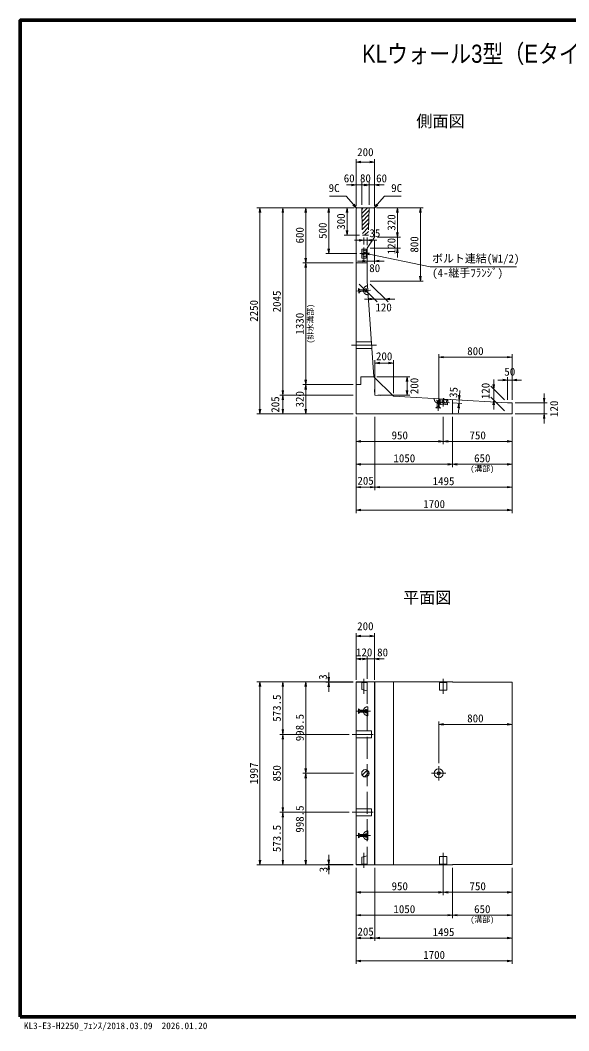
# Model space of a CAD drawing. Units: millimetres at full size, sheet at 1:40. Extents: x 141688 to 157488, y 10657 to 21690.
# Drawn here: x 141688 to 147670, y 10657 to 21690 of the extents above; entities that cross this region are included whole.
import ezdxf
from ezdxf.enums import TextEntityAlignment as Align

# ---------------------------------------------------------------- set-up
doc = ezdxf.new("R2010")
doc.units = ezdxf.units.MM
doc.header["$LTSCALE"] = 40
doc.linetypes.add('CHAIN', pattern=[18.5, 12, -1.5, 3.5, -1.5])
doc.linetypes.add('DASHED', pattern=[7.5, 6, -1.5])
for name, color, linetype, lineweight in [('01図枠', 1, 'Continuous', 70), ('中心', 6, 'CHAIN', 9), ('外形線', 7, 'Continuous', 13), ('寸法', 2, 'Continuous', 9), ('細線', 4, 'Continuous', 9), ('連結部', 4, 'Continuous', 13)]:
    doc.layers.add(name, color=color, linetype=linetype, lineweight=lineweight)
doc.layers.add('文字', color=7, linetype='Continuous')
doc.styles.add('ＭＳ ゴシック', font='')
doc.styles.add('ＭＳ Ｐゴシック', font='')
doc.styles.get('ＭＳ ゴシック').set_extended_font_data('MS Gothic')
doc.styles.get('ＭＳ Ｐゴシック').set_extended_font_data('MS PGothic')

# ---------------------------------------------------------------- blocks, each defined once
blk = doc.blocks.new('open_arrow')
at = {"color": 0, "linetype": 'Continuous', "lineweight": -2}
blk.add_lwpolyline([(7.5, 1.25), (0, 0), (7.5, -1.25)], dxfattribs=at)

msp = doc.modelspace()

# ---------------------------------------------------------------- hatches: boundary and pattern name
at = {"layer": '細線'}
h = msp.add_hatch(dxfattribs=at)
h.set_pattern_fill('USER', color=256, style=0, pattern_type=2)
h.set_pattern_definition([(45, (19729.84, 14457.51), (-22.45064, 22.45064), [])])
h.paths.add_polyline_path([(145491.44, 19641.75), (145411.44, 19641.75), (145418.94, 19341.75), (145483.94, 19341.75)])
h = msp.add_hatch(dxfattribs=at)
h.set_pattern_fill('USER', color=256, style=0, pattern_type=2)
h.set_pattern_definition([(45, (33660.41, -556.16), (-22.45064, 22.45064), [])])
h.paths.add_polyline_path([(145411.44, 13467.59, -1), (145491.44, 13467.59, -1)])

# ---------------------------------------------------------------- linework, layer by layer
at = {"layer": '01図枠'}
msp.add_lwpolyline([(141687.54, 10809.99), (157487.54, 10809.99), (157487.54, 21689.99), (141687.54, 21689.99)], close=True, dxfattribs=at)
at = {"layer": '中心'}
for p, q in [((145436.44, 19073.25), (145436.44, 19210.25)), ((145391.44, 19141.75), (145481.44, 19141.75)), ((145508.2, 18743.79), (145348.57, 18732.89)), ((145571.41, 18141.75), (145301.44, 18141.75)), ((146253.2, 17585.82), (146243.81, 17426.09)), ((146298.8, 17472.94), (146304.09, 17562.79)), ((146369.82, 17513.84), (146233.06, 17521.89)), ((145436.44, 14335.09), (145436.44, 14500.09)), ((146301.44, 14335.09), (146301.44, 14500.09)), ((145508.27, 14146.09), (145348.27, 14146.09)), ((145306.44, 13892.59), (145536.44, 13892.59)), ((146330.44, 13467.59), (146172.44, 13467.59)), ((146251.44, 13546.59), (146251.44, 13388.59)), ((145306.44, 13042.59), (145536.44, 13042.59)), ((145508.27, 12789.09), (145348.27, 12789.09)), ((145436.44, 12600.09), (145436.44, 12435.09)), ((146301.44, 12600.09), (146301.44, 12435.09))]:
    msp.add_line(p, q, dxfattribs=at)
at = {"layer": '外形線'}
for p, q in [((145360.44, 19641.75), (145351.44, 19632.75)), ((145360.44, 19641.75), (145542.44, 19641.75)), ((145542.44, 19641.75), (145551.44, 19632.75)), ((145351.44, 19632.75), (145351.44, 17391.75)), ((145551.44, 19632.75), (145551.44, 19321.75)), ((145471.44, 19201.75), (145551.44, 19321.75)), ((145471.44, 19201.75), (145471.44, 18841.75)), ((145542.79, 17796.75), (145471.44, 18841.75)), ((145542.79, 17796.75), (145756.44, 17584.99)), ((145556.44, 17596.75), (145552.36, 17656.61)), ((145556.44, 17596.75), (145616.34, 17593.23)), ((145756.44, 17584.99), (147001.44, 17511.75)), ((147001.44, 17511.75), (147051.44, 17511.75)), ((147051.44, 17511.75), (147051.44, 17391.75)), ((145351.44, 17391.75), (147051.44, 17391.75)), ((145351.44, 14466.09), (146401.44, 14466.09)), ((145351.44, 14466.09), (145351.44, 12469.09)), ((145551.44, 14466.09), (145551.44, 12469.09)), ((146404.44, 14463.09), (146401.44, 14466.09)), ((146404.44, 14463.09), (147051.44, 14463.09)), ((147051.44, 12472.09), (147051.44, 14463.09)), ((145351.44, 12469.09), (146401.44, 12469.09)), ((146401.44, 12469.09), (146404.44, 12472.09)), ((146404.44, 12472.09), (147051.44, 12472.09))]:
    msp.add_line(p, q, dxfattribs=at)
at = {"layer": '外形線', "linetype": 'DASHED'}
for p, q in [((145411.44, 19641.75), (145418.94, 19341.75)), ((145491.44, 19641.75), (145483.94, 19341.75)), ((145418.94, 19341.75), (145483.94, 19341.75))]:
    msp.add_line(p, q, dxfattribs=at)
at = {"layer": '外形線'}
msp.add_circle((145451.44, 13467.59), 40, dxfattribs=at)
at = {"layer": '寸法'}
for p, q in [((145351.44, 19664.75), (145351.44, 20173.75)), ((145351.44, 20141.75), (145551.44, 20141.75)), ((145551.44, 19664.75), (145551.44, 20173.75)), ((145515.44, 19891.75), (145247.44, 19891.75)), ((145351.44, 19664.75), (145351.44, 19923.75)), ((145655.44, 19891.75), (145387.44, 19891.75)), ((145515.44, 19891.75), (145387.44, 19891.75)), ((145411.44, 19673.75), (145411.44, 19923.75)), ((145411.44, 19673.75), (145411.44, 19923.75)), ((145491.44, 19673.75), (145491.44, 19923.75)), ((145491.44, 19673.75), (145491.44, 19923.75)), ((145551.44, 19664.75), (145551.44, 19923.75)), ((145328.44, 19641.75), (144269.44, 19641.75)), ((144301.44, 17391.75), (144301.44, 19641.75)), ((145328.44, 19641.75), (144519.44, 19641.75)), ((144551.44, 17596.75), (144551.44, 19641.75)), ((145328.44, 19641.75), (144769.61, 19641.75)), ((144801.61, 19641.75), (144801.61, 19041.75)), ((145328.44, 19641.75), (145019.61, 19641.75)), ((145051.61, 19641.75), (145051.61, 19141.75)), ((145328.44, 19641.75), (145219.44, 19641.75)), ((145251.44, 19641.75), (145251.44, 19341.75)), ((145574.44, 19641.75), (146083.44, 19641.75)), ((145574.44, 19641.75), (145833.44, 19641.75)), ((145801.44, 19641.75), (145801.44, 19321.75)), ((146051.44, 18841.75), (146051.44, 19641.75)), ((145801.44, 19425.75), (145801.44, 19097.75)), ((145386.94, 19341.75), (145219.44, 19341.75)), ((145436.44, 19242.25), (145436.44, 19319.14)), ((145471.44, 19233.75), (145471.44, 19319.14)), ((145583.44, 19321.75), (145833.44, 19321.75)), ((145583.44, 19321.75), (145833.44, 19321.75)), ((145575.44, 19287.14), (145332.44, 19287.14)), ((145503.44, 19201.75), (145833.44, 19201.75)), ((145551.44, 19289.75), (145551.44, 19028.68)), ((145359.44, 19141.75), (145019.61, 19141.75)), ((145471.44, 19169.75), (145471.44, 19028.68)), ((145319.61, 19041.75), (144769.61, 19041.75)), ((145319.61, 19041.75), (144769.61, 19041.75)), ((144801.61, 19041.75), (144801.61, 17711.75)), ((145367.44, 19060.68), (145655.44, 19060.68)), ((145383.44, 18809.75), (145579.69, 18613.51)), ((145503.44, 18841.75), (146083.44, 18841.75)), ((145503.44, 18809.75), (145699.69, 18613.51)), ((145771.69, 18645.51), (145443.69, 18645.51)), ((146251.44, 17587.87), (146251.44, 18043.32)), ((147051.44, 18011.32), (146251.44, 18011.32)), ((147051.44, 17543.75), (147051.44, 18043.32)), ((145556.44, 17628.75), (145556.44, 17978.4)), ((145756.44, 17946.4), (145556.44, 17946.4)), ((145756.44, 17616.99), (145756.44, 17978.4)), ((145574.79, 17796.75), (145938.18, 17796.75)), ((145906.18, 17796.75), (145906.18, 17596.75)), ((146850.69, 17438.5), (146850.69, 17766.5)), ((147001.44, 17543.75), (147001.44, 17793.32)), ((147051.44, 17543.75), (147051.44, 17793.32)), ((145319.44, 17711.75), (144769.61, 17711.75)), ((145319.44, 17711.75), (144769.61, 17711.75)), ((144801.61, 17391.75), (144801.61, 17711.75)), ((146969.44, 17543.75), (146818.69, 17694.5)), ((147155.44, 17761.32), (146897.44, 17761.32)), ((145319.44, 17596.75), (144519.44, 17596.75)), ((145319.44, 17596.75), (144519.44, 17596.75)), ((144551.44, 17391.75), (144551.44, 17596.75)), ((145588.44, 17596.75), (145938.18, 17596.75)), ((146375.37, 17548.58), (146506.06, 17540.89)), ((146480.23, 17646.59), (146465.96, 17404.01)), ((146969.44, 17423.75), (146818.69, 17574.5)), ((147401.44, 17287.75), (147401.44, 17615.75)), ((146401.77, 17511.97), (146504.01, 17505.95)), ((147083.44, 17511.75), (147433.44, 17511.75)), ((145319.44, 17391.75), (144269.44, 17391.75)), ((145319.44, 17391.75), (144519.44, 17391.75)), ((145319.44, 17391.75), (144769.61, 17391.75)), ((145351.44, 17359.75), (145351.44, 16309.75)), ((145351.44, 17359.75), (145351.44, 16559.75)), ((145351.44, 17359.75), (145351.44, 16809.75)), ((145351.44, 17359.75), (145351.44, 17059.75)), ((145556.44, 17359.75), (145556.44, 16559.75)), ((145556.44, 17359.75), (145556.44, 16559.75)), ((146301.44, 17359.75), (146301.44, 17059.75)), ((146301.44, 17359.75), (146301.44, 17059.75)), ((146401.44, 17359.75), (146401.44, 16809.75)), ((146401.44, 17359.75), (146401.44, 16809.75)), ((147051.44, 17359.75), (147051.44, 16309.75)), ((147051.44, 17359.75), (147051.44, 16559.75)), ((147051.44, 17359.75), (147051.44, 17059.75)), ((147051.44, 17359.75), (147051.44, 16809.75)), ((147083.44, 17391.75), (147433.44, 17391.75)), ((145351.44, 17091.75), (146301.44, 17091.75)), ((147051.44, 17091.75), (146301.44, 17091.75)), ((146401.44, 16841.75), (145351.44, 16841.75)), ((147051.44, 16841.75), (146401.44, 16841.75)), ((145351.44, 16591.75), (145556.44, 16591.75)), ((145556.44, 16591.75), (147051.44, 16591.75)), ((145351.44, 16341.75), (147051.44, 16341.75)), ((145351.44, 14489.09), (145351.44, 14998.09)), ((145351.44, 14966.09), (145551.44, 14966.09)), ((145551.44, 14489.09), (145551.44, 14998.09)), ((145351.44, 14498.09), (145351.44, 14748.09)), ((145471.44, 14716.09), (145351.44, 14716.09)), ((145367.44, 14716.09), (145655.44, 14716.09)), ((145471.44, 14498.09), (145471.44, 14748.09)), ((145471.44, 14498.09), (145471.44, 14748.09)), ((145551.44, 14498.09), (145551.44, 14748.09)), ((145051.44, 14570.09), (145051.44, 14359.09)), ((145319.44, 14466.09), (144269.44, 14466.09)), ((144301.44, 14466.09), (144301.44, 12469.09)), ((145319.44, 14466.09), (144519.44, 14466.09)), ((144551.44, 14466.09), (144551.44, 13892.59)), ((145319.44, 14466.09), (144769.44, 14466.09)), ((144801.44, 14466.09), (144801.44, 13467.59)), ((145319.44, 14466.09), (145019.44, 14466.09)), ((145319.44, 14463.09), (145019.44, 14463.09)), ((146251.44, 13578.59), (146251.44, 14034.04)), ((147051.44, 13534.47), (147051.44, 14034.04)), ((147051.44, 14002.04), (146251.44, 14002.04)), ((145274.44, 13892.59), (144519.44, 13892.59)), ((145274.44, 13892.59), (144519.44, 13892.59)), ((144551.44, 13892.59), (144551.44, 13042.59)), ((145320.44, 13467.59), (144769.44, 13467.59)), ((145320.44, 13467.59), (144769.44, 13467.59)), ((144801.44, 13467.59), (144801.44, 12469.09)), ((145274.44, 13042.59), (144519.44, 13042.59)), ((145274.44, 13042.59), (144519.44, 13042.59)), ((144551.44, 13042.59), (144551.44, 12469.09)), ((145319.44, 12469.09), (144269.44, 12469.09)), ((145319.44, 12469.09), (144519.44, 12469.09)), ((145319.44, 12469.09), (144769.44, 12469.09)), ((145319.44, 12472.09), (145019.44, 12472.09)), ((145319.44, 12469.09), (145019.44, 12469.09)), ((145051.44, 12365.09), (145051.44, 12576.09)), ((145351.44, 12437.09), (145351.44, 11387.09)), ((145351.44, 12437.09), (145351.44, 11637.09)), ((145351.44, 12437.09), (145351.44, 11887.09)), ((145351.44, 12437.09), (145351.44, 12137.09)), ((145556.44, 12437.09), (145556.44, 11637.09)), ((145556.44, 12437.09), (145556.44, 11637.09)), ((146301.44, 12437.09), (146301.44, 12137.09)), ((146301.44, 12437.09), (146301.44, 12137.09)), ((146401.44, 12437.09), (146401.44, 11887.09)), ((146401.44, 12437.09), (146401.44, 11887.09)), ((147051.44, 12437.09), (147051.44, 11387.09)), ((147051.44, 12437.09), (147051.44, 11637.09)), ((147051.44, 12437.09), (147051.44, 12137.09)), ((147051.44, 12437.09), (147051.44, 11887.09)), ((145351.44, 12169.09), (146301.44, 12169.09)), ((147051.44, 12169.09), (146301.44, 12169.09)), ((146401.44, 11919.09), (145351.44, 11919.09)), ((147051.44, 11919.09), (146401.44, 11919.09)), ((145351.44, 11669.09), (145556.44, 11669.09)), ((145556.44, 11669.09), (147051.44, 11669.09)), ((145351.44, 11419.09), (147051.44, 11419.09))]:
    msp.add_line(p, q, dxfattribs=at)
at = {"layer": '寸法', "color": 3, "linetype": 'DASHED'}
for p, q in [((145380.2, 18710.02), (145376.8, 18759.93)), ((145376.8, 18759.93), (145389.46, 18745.76)), ((145450.11, 18757.87), (145462.08, 18758.69)), ((145452.56, 18721.95), (145450.11, 18757.87)), ((145462.08, 18758.69), (145464.53, 18722.77)), ((145474.93, 18790.68), (145481.61, 18692.81)), ((145390.82, 18725.78), (145380.2, 18710.02)), ((145450.65, 18749.94), (145389.46, 18745.76)), ((145389.46, 18745.76), (145390.82, 18725.78)), ((145452.01, 18729.96), (145390.82, 18725.78)), ((145464.53, 18722.77), (145452.56, 18721.95)), ((146202.48, 17558.75), (146300.41, 17552.99)), ((146220.56, 17457.51), (146236.22, 17468.28)), ((146270.5, 17454.57), (146220.56, 17457.51)), ((146231.89, 17529.97), (146232.59, 17541.95)), ((146267.83, 17527.86), (146231.89, 17529.97)), ((146232.59, 17541.95), (146268.53, 17539.84)), ((146239.82, 17529.51), (146236.22, 17468.28)), ((146236.22, 17468.28), (146256.21, 17467.1)), ((146259.82, 17528.33), (146256.21, 17467.1)), ((146256.21, 17467.1), (146270.5, 17454.57)), ((146268.53, 17539.84), (146267.83, 17527.86)), ((145378.27, 14121.12), (145378.27, 14171.14)), ((145378.27, 14171.14), (145389.94, 14156.14)), ((145389.94, 14136.12), (145378.27, 14121.12)), ((145451.27, 14156.14), (145389.94, 14156.14)), ((145389.94, 14156.14), (145389.94, 14136.12)), ((145451.27, 14136.12), (145389.94, 14136.12)), ((145451.27, 14128.09), (145451.27, 14164.09)), ((145451.27, 14164.09), (145463.27, 14164.09)), ((145463.27, 14128.09), (145451.27, 14128.09)), ((145463.27, 14164.09), (145463.27, 14128.09)), ((145478.27, 14195.14), (145478.27, 14097.04)), ((145378.27, 12764.12), (145378.27, 12814.14)), ((145378.27, 12814.14), (145389.94, 12799.14)), ((145451.27, 12799.14), (145389.94, 12799.14)), ((145389.94, 12799.14), (145389.94, 12779.12)), ((145451.27, 12771.09), (145451.27, 12807.09)), ((145451.27, 12807.09), (145463.27, 12807.09)), ((145463.27, 12807.09), (145463.27, 12771.09)), ((145478.27, 12838.14), (145478.27, 12740.04)), ((145389.94, 12779.12), (145378.27, 12764.12)), ((145451.27, 12779.12), (145389.94, 12779.12)), ((145463.27, 12771.09), (145451.27, 12771.09))]:
    msp.add_line(p, q, dxfattribs=at)
at = {"layer": '寸法'}
for points in [[(145355.92, 19637.23), (145321.74, 19676.42), (145241.97, 19767.89), (145060.22, 19767.89)], [(145546.97, 19637.23), (145581.14, 19676.42), (145660.92, 19767.89), (145842.67, 19767.89)], [(145442.26, 19147.41), (145493.18, 19136.83), (146159.39, 18998.44), (147097.99, 18998.44)]]:
    msp.add_lwpolyline(points, dxfattribs=at)
at = {"layer": '寸法', "color": 3}
msp.add_circle((146251.44, 13467.59), 18, dxfattribs=at)
at = {"layer": '寸法', "color": 3, "linetype": 'DASHED'}
for centre, start, end in [((145478.27, 18741.75), 93.9057, 273.9057), ((146251.44, 17555.87), 176.63354, 356.63354), ((145478.27, 14146.09), 90, 270), ((145478.27, 12789.09), 90, 270)]:
    msp.add_arc(centre, 49.05, start, end, dxfattribs=at)
at = {"layer": '細線'}
for p, q in [((145411.44, 19093.25), (145411.44, 19190.25)), ((145411.44, 19190.25), (145461.44, 19190.25)), ((145411.44, 19093.25), (145461.44, 19093.25)), ((145436.44, 19153.06), (145425.13, 19141.75)), ((145447.76, 19141.75), (145436.44, 19130.44)), ((145461.44, 19093.25), (145461.44, 19190.25)), ((145351.61, 19041.75), (145471.61, 19041.75)), ((145401.44, 17796.75), (145401.44, 17711.75)), ((145542.79, 17796.75), (145401.44, 17796.75)), ((145351.44, 17711.75), (145401.44, 17711.75)), ((146251.56, 17495.76), (146254.49, 17545.67)), ((146351.33, 17539.98), (146254.49, 17545.67)), ((146401.44, 17547.04), (146401.44, 17391.75)), ((146348.39, 17490.06), (146251.56, 17495.76)), ((146290.15, 17518.53), (146300.78, 17506.57)), ((146302.11, 17529.16), (146312.74, 17517.2)), ((146348.39, 17490.06), (146351.33, 17539.98)), ((145556.44, 14466.09), (145556.44, 12469.09)), ((145756.44, 14466.09), (145756.44, 12469.09)), ((146341.44, 14460.09), (146261.44, 14460.09)), ((146261.44, 14375.09), (146261.44, 14460.09)), ((146341.44, 14375.09), (146341.44, 14460.09)), ((146341.44, 14375.09), (146261.44, 14375.09)), ((146341.44, 12560.09), (146261.44, 12560.09)), ((146261.44, 12560.09), (146261.44, 12475.09)), ((146341.44, 12475.09), (146261.44, 12475.09)), ((146341.44, 12560.09), (146341.44, 12475.09))]:
    msp.add_line(p, q, dxfattribs=at)
at = {"layer": '細線', "linetype": 'DASHED'}
for p, q in [((145471.44, 19181.75), (145411.44, 19166.75)), ((145411.44, 19116.75), (145471.44, 19101.75)), ((145471.44, 19101.75), (145471.44, 19181.75)), ((145516.67, 18179.25), (145351.44, 18179.25)), ((145521.79, 18104.25), (145351.44, 18104.25)), ((146263.57, 17555.16), (146275.02, 17494.38)), ((146343.43, 17550.46), (146263.57, 17555.16)), ((146324.93, 17491.44), (146343.43, 17550.46)), ((145351.44, 14463.09), (145471.44, 14463.09)), ((145411.44, 14460.09), (145411.44, 14384.09)), ((145411.44, 14460.09), (145471.44, 14460.09)), ((145471.44, 14466.09), (145471.44, 12469.09)), ((145471.44, 14460.09), (145471.44, 14369.09)), ((145411.44, 14384.09), (145471.44, 14369.09)), ((145351.44, 12472.09), (145471.44, 12472.09)), ((145411.44, 12551.09), (145471.44, 12566.09)), ((145411.44, 12475.09), (145411.44, 12551.09)), ((145411.44, 12475.09), (145471.44, 12475.09)), ((145471.44, 12475.09), (145471.44, 12566.09))]:
    msp.add_line(p, q, dxfattribs=at)
for points in [[(145351.44, 13855.09), (145519.23, 13855.09), (145519.23, 13930.09), (145351.44, 13930.09)], [(145351.44, 13080.09), (145519.23, 13080.09), (145519.23, 13005.09), (145351.44, 13005.09)]]:
    msp.add_lwpolyline(points, close=True, dxfattribs=at)
at = {"layer": '細線'}
for centre, start, end in [((145430.79, 19136.09), 135, 315), ((145442.1, 19147.41), 315, 135), ((146296.13, 17523.85), 41.63354, 221.63354), ((146306.76, 17511.89), 221.63354, 41.63354)]:
    msp.add_arc(centre, 8, start, end, dxfattribs=at)
at = {"layer": '連結部', "color": 3}
msp.add_circle((146251.44, 13467.59), 49, dxfattribs=at)

# ---------------------------------------------------------------- block references
at = {"layer": '寸法', "xscale": 6.93, "yscale": 6.93}
for p in [(145351.44, 20141.75), (145411.44, 19891.75), (145411.44, 19891.75), (145551.44, 19891.75), (145471.44, 19287.14), (145551.44, 19060.68), (145667.69, 18645.51), (146251.44, 18011.32), (145556.44, 17946.4), (147051.44, 17761.32), (145351.44, 17091.75), (146301.44, 17091.75), (145351.44, 16841.75), (146401.44, 16841.75), (145351.44, 16591.75), (145556.44, 16591.75), (145351.44, 16341.75), (145351.44, 14966.09), (145351.44, 14716.09), (145551.44, 14716.09), (146251.44, 14002.04), (145351.44, 12169.09), (146301.44, 12169.09), (145351.44, 11919.09), (146401.44, 11919.09), (145351.44, 11669.09), (145556.44, 11669.09), (145351.44, 11419.09)]:
    msp.add_blockref('open_arrow', p, dxfattribs=at)
for p, rotation in [((145551.44, 20141.75), 180), ((145351.44, 19891.75), 180), ((145491.44, 19891.75), 180), ((145491.44, 19891.75), 180), ((144301.44, 19641.75), 270), ((144551.44, 19641.75), 270), ((144801.61, 19641.75), 270), ((145051.61, 19641.75), 270), ((145251.44, 19641.75), 270), ((145355.92, 19637.23), 131.1), ((145546.97, 19637.23), 48.9), ((145801.44, 19641.75), 270), ((146051.44, 19641.75), 270), ((145251.44, 19341.75), 90), ((145801.44, 19321.75), 90), ((145801.44, 19321.75), 90), ((145436.44, 19287.14), 180), ((145801.44, 19201.75), 270), ((144801.61, 19041.75), 90), ((145051.61, 19141.75), 90), ((145442.26, 19147.41), 348.3), ((144801.61, 19041.75), 270), ((145471.44, 19060.68), 180), ((146051.44, 18841.75), 90), ((145547.69, 18645.51), 180), ((147051.44, 18011.32), 180), ((145756.44, 17946.4), 180), ((144801.61, 17711.75), 90), ((145906.18, 17796.75), 270), ((147001.44, 17761.32), 180), ((144801.61, 17711.75), 270), ((146850.69, 17662.5), 90), ((144551.44, 17596.75), 90), ((144551.44, 17596.75), 270), ((145906.18, 17596.75), 90), ((146474.12, 17542.77), 86.6), ((147401.44, 17511.75), 90), ((144301.44, 17391.75), 90), ((144551.44, 17391.75), 90), ((144801.61, 17391.75), 90), ((146472.06, 17507.83), 266.6), ((146850.69, 17542.5), 270), ((147401.44, 17391.75), 270), ((146301.44, 17091.75), 180), ((147051.44, 17091.75), 180), ((146401.44, 16841.75), 180), ((147051.44, 16841.75), 180), ((145556.44, 16591.75), 180), ((147051.44, 16591.75), 180), ((147051.44, 16341.75), 180), ((145551.44, 14966.09), 180), ((145471.44, 14716.09), 180), ((145471.44, 14716.09), 180), ((144301.44, 14466.09), 270), ((144551.44, 14466.09), 270), ((144801.44, 14466.09), 270), ((145051.44, 14466.09), 90), ((145051.44, 14463.09), 270), ((144551.44, 13892.59), 90), ((147051.44, 14002.04), 180), ((144551.44, 13892.59), 270), ((144801.44, 13467.59), 90), ((144801.44, 13467.59), 270), ((144551.44, 13042.59), 90), ((144551.44, 13042.59), 270), ((144301.44, 12469.09), 90), ((144551.44, 12469.09), 90), ((144801.44, 12469.09), 90), ((145051.44, 12472.09), 90), ((145051.44, 12469.09), 270), ((146301.44, 12169.09), 180), ((147051.44, 12169.09), 180), ((146401.44, 11919.09), 180), ((147051.44, 11919.09), 180), ((145556.44, 11669.09), 180), ((147051.44, 11669.09), 180), ((147051.44, 11419.09), 180)]:
    msp.add_blockref('open_arrow', p, dxfattribs=dict(at, rotation=rotation))

# ---------------------------------------------------------------- texts
at = {"layer": '寸法', "style": 'ＭＳ ゴシック'}
for s, p in [('200', (145451.44, 20249.75)), ('60', (145275.11, 19963.97)), ('80', (145452.03, 19964.54)), ('60', (145628.11, 19963.97)), ('35', (145555.23, 19365)), ('80', (145553.29, 18983.46)), ('120', (145650.5, 18555.16)), ('800', (146651.44, 18077.32)), ('200', (145656.44, 18021)), ('50', (147026.44, 17852.48)), ('950', (145826.44, 17157.75)), ('750', (146676.44, 17157.75)), ('1050', (145876.44, 16907.75)), ('650', (146726.44, 16907.75)), ('205', (145453.94, 16662.31)), ('1495', (146303.94, 16657.75)), ('1700', (146201.44, 16407.75)), ('200', (145451.44, 15074.09)), ('120', (145438.42, 14788.89)), ('80', (145639.46, 14787.9)), ('800', (146651.44, 14068.04)), ('950', (145826.44, 12235.09)), ('750', (146676.44, 12235.09)), ('1050', (145876.44, 11985.09)), ('650', (146726.44, 11985.09)), ('205', (145453.94, 11739.65)), ('1495', (146303.94, 11735.09)), ('1700', (146201.44, 11485.09))]:
    msp.add_text(s, height=87.35, dxfattribs=at).set_placement(p, align=Align.MIDDLE_CENTER)
msp.add_text('9C', height=87.35, dxfattribs=at).set_placement((145169.97, 19787.89), align=Align.BOTTOM_RIGHT)
for s, p in [('9C', (145732.92, 19787.89)), ('ボルト連結(W1/2)', (146179.39, 19018.44))]:
    msp.add_text(s, height=87.35, dxfattribs=at).set_placement(p, align=Align.BOTTOM_LEFT)
for s, rotation, p in [('300', 90, (145185.44, 19491.75)), ('320', 90, (145735.44, 19481.75)), ('600', 90, (144735.61, 19341.75)), ('500', 90, (144985.61, 19391.75)), ('800', 90, (145985.44, 19241.75)), ('120', 90, (145736.31, 19224.04)), ('2045', 90, (144485.44, 18619.25)), ('2250', 90, (144235.44, 18516.75)), ('1330', 90, (144735.61, 18376.75)), ('200', 90, (145985.27, 17696.75)), ('35', 86.634, (146412.65, 17626.2)), ('120', 90, (146762.17, 17642.06)), ('205', 90, (144468.61, 17494.25)), ('320', 90, (144735.61, 17551.75)), ('120', 90, (147509.11, 17447.35)), ('3', 90, (144988.63, 14518.54)), ('573.5', 90, (144485.44, 14179.34)), ('998.5', 90, (144735.44, 13966.84)), ('1997', 90, (144235.44, 13467.59)), ('850', 90, (144485.44, 13467.59)), ('998.5', 90, (144735.44, 12968.34)), ('573.5', 90, (144485.44, 12755.84)), ('3', 90, (144993.91, 12416.65))]:
    msp.add_text(s, height=87.35, rotation=rotation, dxfattribs=at).set_placement(p, align=Align.MIDDLE_CENTER)
at = {"layer": '寸法', "color": 3, "style": 'ＭＳ ゴシック'}
msp.add_text('(4-継手ﾌﾗﾝｼﾞ)', height=87.35, dxfattribs=at).set_placement((146179.39, 18974.82), align=Align.TOP_LEFT)
msp.add_text('(排水溝部)', height=61.71, rotation=90, dxfattribs=at).set_placement((144901.11, 18159.72), align=Align.BOTTOM_LEFT)
for p in [(146595.94, 16744.18), (146595.94, 11821.52)]:
    msp.add_text('(溝部)', height=61.71, dxfattribs=at).set_placement(p, align=Align.BOTTOM_LEFT)
at = {"layer": '文字', "style": 'ＭＳ Ｐゴシック', "width": 0.85}
msp.add_text(' KLウォール3型（Eタイプ）標準部構造図\u3000\u3000\u3000\u3000\u3000\u3000\u3000\u3000\u3000\u3000\u3000\u3000\u3000\u3000 \u3000\u3000\u3000\u3000', height=197.9, dxfattribs=at).set_placement((149587.54, 21165.77), align=Align.BOTTOM_CENTER)
at = {"layer": '文字', "style": 'ＭＳ Ｐゴシック'}
for s, p in [(' 側面図 ', (146270.81, 20485.14)), (' 平面図 ', (146125.88, 15283.34))]:
    msp.add_text(s, height=128.7, dxfattribs=at).set_placement(p, align=Align.BOTTOM_CENTER)
at = {"layer": '文字', "style": 'ＭＳ ゴシック'}
msp.add_text('KL3-E3-H2250_ﾌｪﾝｽ/2018.03.09  2026.01.20', height=73.31, dxfattribs=at).set_placement((141727.74, 10652.54), align=Align.BOTTOM_LEFT)

doc.saveas('drawing.dxf')
